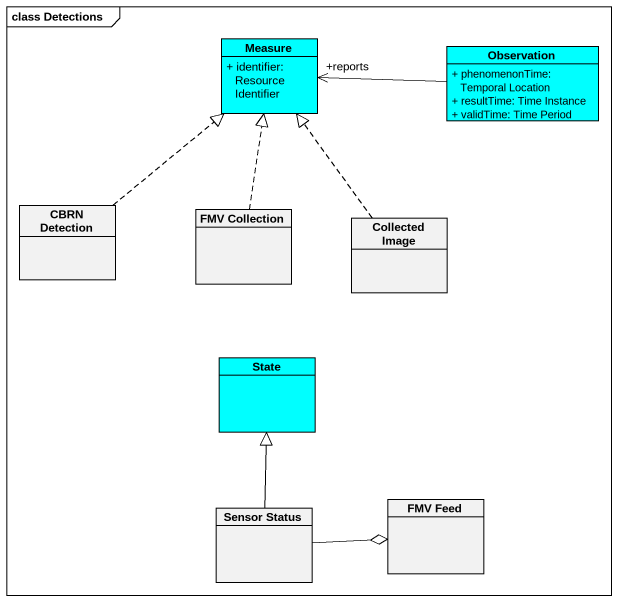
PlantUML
@startuml
mainframe class Detections
hide circle
hide empty members
skinparam classAttributeIconSize 0
class Measure #00FFFF {
  + identifier: Resource Identifier
}
class Observation #00FFFF {
  + phenomenonTime: Temporal Location
  + resultTime: Time Instance
  + validTime: Time Period
}
class "CBRN Detection" as CBRN_Detection
class "FMV Collection" as FMV_Collection
class "Collected Image" as Collected_Image
class "State" as State_ #00FFFF
class "Sensor Status" as Sensor_Status
class "FMV Feed" as FMV_Feed
Observation -left-> "+reports" Measure
CBRN_Detection .up.|> Measure
FMV_Collection .up.|> Measure
Collected_Image .up.|> Measure
Sensor_Status -up-|> State_
Sensor_Status -right-o FMV_Feed
@enduml
